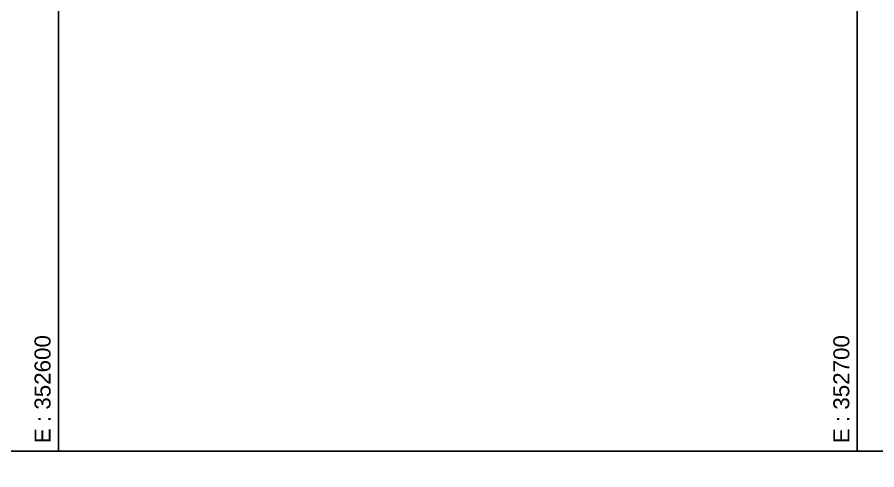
# Model space of a CAD drawing. Extents: x 350769 to 354978, y 6304672 to 6307963.
# Drawn here: x 352594.8 to 352702.4, y 6305297.7 to 6305354.3 of the extents above; entities that cross this region are included whole.
import ezdxf

# ---------------------------------------------------------------- set-up
doc = ezdxf.new("R2010")
doc.units = 0
doc.header["$PDMODE"] = 35
doc.header["$PDSIZE"] = 0.03
for name, pattern in [('4.0 - LO RECABARREN - DESNIVEL NUEVO$0$HIDDEN', [0.375, 0.25, -0.125]), ('CONTINUOS', [0]), ('DASHED', [19.049999999999997, 12.7, -6.35])]:
    doc.linetypes.add(name, pattern=pattern)
doc.layers.get('0').update_dxf_attribs({"linetype": 'CONTINUOUS'})
doc.layers.get('Defpoints').update_dxf_attribs({"linetype": 'CONTINUOUS'})
doc.layers.add('02_Geo ext_Acotamiento', color=7, linetype='CONTINUOUS')
doc.layers.add('1-coordenadas', color=8, linetype='CONTINUOUS')
doc.layers.add('0_ASD_TOPOGRAFIA_ELEMENTOS', color=9, linetype='CONTINUOS', lineweight=5, true_color=0xbdbdbd)
doc.styles.add('A', font='arial.ttf', dxfattribs={"height": 2})
doc.styles.add('ROMANS', font='romans.shx', dxfattribs={"width": 0.65})
doc.dimstyles.new('Principal', dxfattribs={"dimscale": 0, "dimtxt": 2, "dimasz": 2, "dimexe": 1, "dimexo": 1, "dimtad": 1, "dimrnd": 0.05, "dimzin": 1, "dimtxsty": 'ROMANS', "dimcen": 2.5, "dimclrt": 2, "dimaunit": 2, "dimadec": 0, "dimazin": 0, "dimtfac": 1, "dimtmove": 0, "dimatfit": 3, "dimfxl": 1, "dimfxlon": 1, "dimarcsym": 0})

# ---------------------------------------------------------------- blocks, each defined once
blk = doc.blocks.new('COORDENADAS')
at = {"layer": '1-coordenadas'}
for p, q in [((420, -900.625), (420, -0.625)), ((520, -900.625), (520, -0.625)), ((20, -900.625), (1420, -900.625))]:
    blk.add_line(p, q, dxfattribs=at)
blk = doc.blocks.new('*D1236')
at = {"layer": '02_Geo ext_Acotamiento', "color": 0, "lineweight": -2, "transparency": 16777216}
blk.add_line((352474.0451364769, 6305972.496012908), (352473.118785715, 6305978.179346178), dxfattribs=at)
at = {"layer": '02_Geo ext_Acotamiento', "color": 0, "transparency": 16777216}
blk.add_solid([(352473.2832816129, 6305978.206158067), (352472.954289817, 6305978.152534289), (352472.9579143815, 6305979.166321564)], dxfattribs=at)
at = {"layer": 'Defpoints', "color": 0, "transparency": 16777216}
for p in [(352472.9579143815, 6305979.166321564), (352596.0415848349, 6305224.025236828)]:
    blk.add_point(p, dxfattribs=at)
at = {"layer": '02_Geo ext_Acotamiento', "color": 2, "transparency": 16777216, "insert": (352474.5820595946, 6305974.84452452), "char_height": 1, "attachment_point": 5, "rotation": 279.2574751368675, "style": 'ROMANS'}
blk.add_mtext('R765,10', dxfattribs=at)
blk = doc.blocks.new('TOPOGRAFIA')
at = {"layer": '1-coordenadas', "color": 9, "linetype": '4.0 - LO RECABARREN - DESNIVEL NUEVO$0$HIDDEN', "lineweight": 0, "ltscale": 50, "true_color": 0xbdbdbd}
for p, q in [((390600, 6302300), (390600, 6303200)), ((390700, 6302300), (390700, 6303200)), ((390200, 6302300), (390900, 6302300))]:
    blk.add_line(p, q, dxfattribs=at)
at = {"layer": '1-coordenadas', "color": 9, "lineweight": 0, "true_color": 0xbdbdbd, "style": 'A'}
for s, p in [('E : 352600', (390599, 6302301)), ('E : 352700', (390699, 6302301))]:
    blk.add_text(s, height=2, rotation=90, dxfattribs=at).set_placement(p)

msp = doc.modelspace()

# ---------------------------------------------------------------- block references
at = {"color": 252, "linetype": 'DASHED'}
msp.add_blockref('COORDENADAS', (352180, 6306200.625), dxfattribs=at)

# ---------------------------------------------------------------- texts
at = {"layer": '1-coordenadas', "style": 'A'}
for s, p in [('E : 352600', (352599, 6305301)), ('E : 352700', (352699, 6305301))]:
    msp.add_text(s, height=2, rotation=90, dxfattribs=at).set_placement(p)

# ---------------------------------------------------------------- dimensions: what is measured, and where the dimension line sits
at = {"layer": '02_Geo ext_Acotamiento'}
dim = msp.add_radius_dim(center=(352596.0415848349, 6305224.025236828), mpoint=(352472.9579143815, 6305979.166321564), dimstyle='Principal', override={"dimscale": 0, "dimaunit": 0, "dimfxl": 0.22, "dimarcsym": 1}, dxfattribs=at)
dim.commit()
dim.dimension.update_dxf_attribs({"geometry": '*D1236', "text_midpoint": (352473.686144437, 6305974.698495483), "dimtype": 164})

# ---------------------------------------------------------------- next in the draw order: block references
at = {"layer": '0_ASD_TOPOGRAFIA_ELEMENTOS', "color": 30, "true_color": 0xf26507}
msp.add_blockref('TOPOGRAFIA', (-38000, 3000), dxfattribs=at)

doc.saveas('drawing.dxf')
